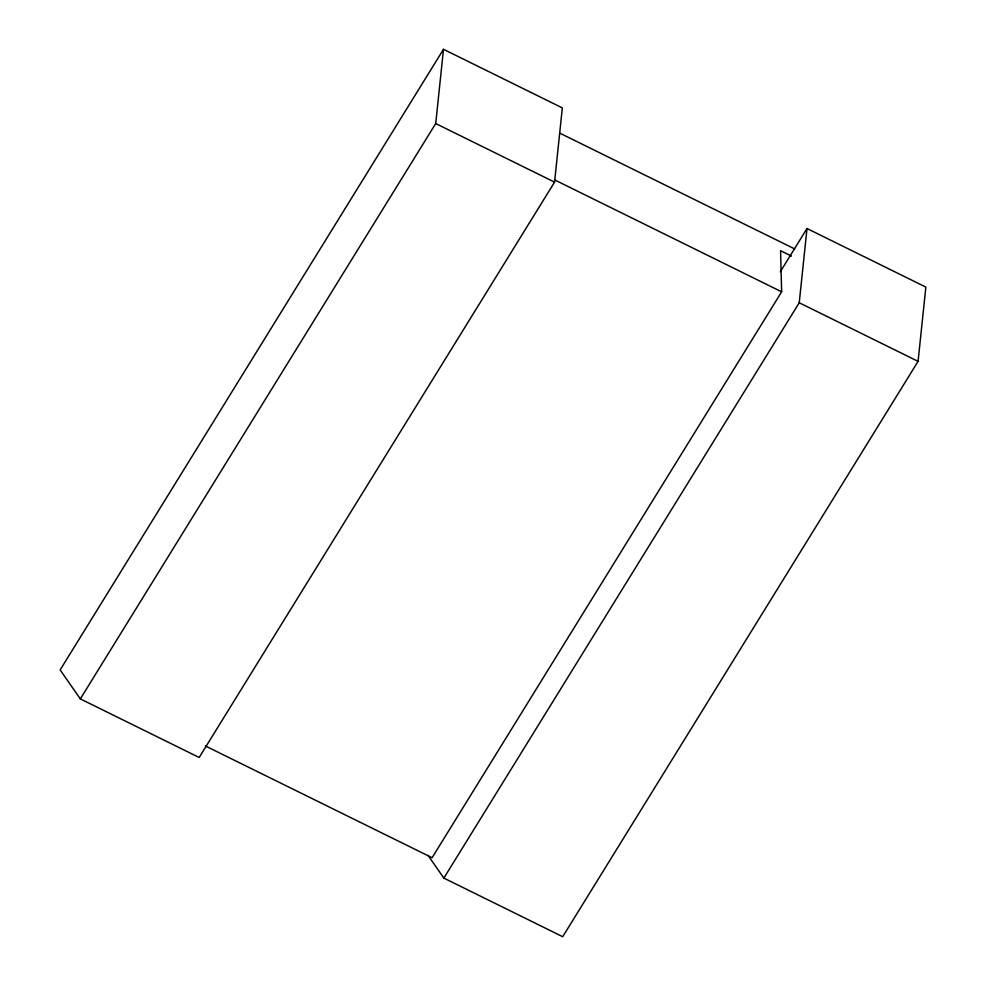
<?xml version="1.0" encoding="UTF-8"?>
<svg xmlns="http://www.w3.org/2000/svg" width="986" height="986" viewBox="0 0 986 986"><rect width="100%" height="100%" fill="white"/><g stroke="black" fill="none" stroke-linecap="round" stroke-linejoin="round"><path stroke-width="1.48" d="M80.334 698.901L435.713 123.546L443.49 49.3L562.328 107.893L554.563 182.139L199.184 757.482L80.334 698.901L60.146 669.925L443.49 49.3M443.86 878.107L799.239 302.764L807.004 228.518L925.854 287.099L918.077 361.357L562.71 936.7L443.86 878.107L428.06 855.429M780.32 271.717L807.004 228.518M791.487 256.101L780.567 250.715L781.639 291.807L432.09 857.721L205.433 745.983M560.097 133.283L794.605 248.891M554.982 180.068L781.639 291.807M435.713 123.546L554.563 182.139M799.239 302.764L918.077 361.357"/></g></svg>
